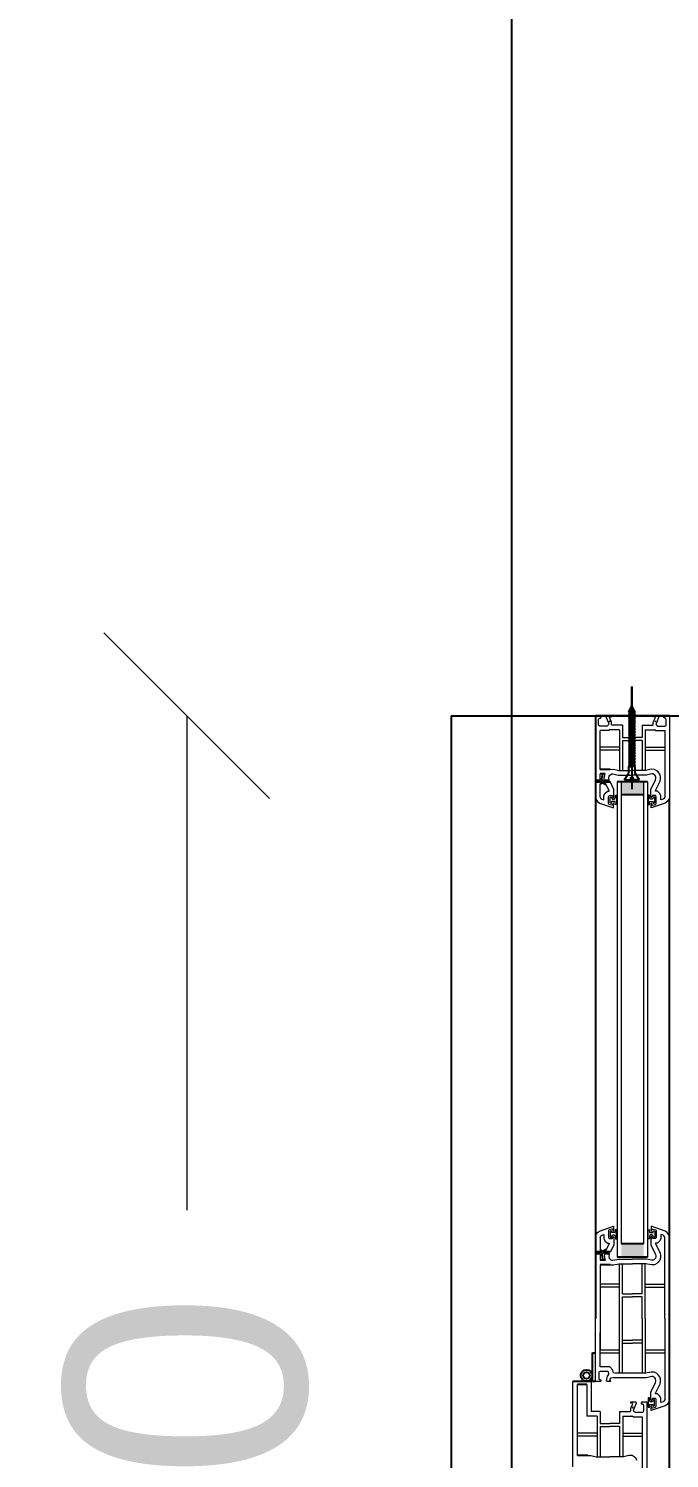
# Model space of a CAD drawing. Header units: metres. Extents: x -355 to 973, y -73 to 238.
# Drawn here: x 512.321 to 512.852, y 97.239 to 98.425 of the extents above; entities that cross this region are included whole.
import ezdxf

# ---------------------------------------------------------------- set-up
doc = ezdxf.new("R2010")
doc.units = ezdxf.units.M
doc.header["$LTSCALE"] = 3
doc.header["$MEASUREMENT"] = 0
doc.linetypes.add('DASHED2', pattern=[0.375, 0.25, -0.125])
doc.layers.add('01B', color=10, linetype='Continuous')
doc.layers.add('5', color=2, linetype='Continuous')
doc.layers.add('05', color=21, linetype='Continuous', lineweight=5)
doc.layers.add('15', color=63, linetype='DASHED2', lineweight=15)
doc.styles.get("Standard").update_dxf_attribs({"font": 'arial.ttf'})
doc.dimstyles.new('ahmad', dxfattribs={"dimtxt": 0.2, "dimasz": 0.1375, "dimexe": 0, "dimexo": 0.0625, "dimgap": 0.09, "dimtad": 0, "dimzin": 0, "dimdsep": 46, "dimtxsty": 'Standard', "dimblk": 'OBLIQUE', "dimcen": 0.09, "dimclrd": 245, "dimclrt": 61, "dimadec": 0, "dimazin": 0, "dimtfac": 1, "dimtofl": 0, "dimtmove": 0, "dimatfit": 3, "dimldrblk": 'OBLIQUE', "dimfxl": 0, "dimfxlon": 1, "dimtolj": 1, "dimtzin": 0, "dimlwd": 13, "dimarcsym": 0})

# ---------------------------------------------------------------- blocks, each defined once
blk = doc.blocks.new('DSSSS')
at = {"layer": '05'}
for p, q in [((152.76042, -221.38644), (152.76042, -221.38719)), ((152.76042, -221.38719), (152.76643, -221.38719)), ((152.76643, -221.38719), (152.76643, -221.38631))]:
    blk.add_line(p, q, dxfattribs=at)
blk.add_lwpolyline([(152.76643, -221.38631), (152.76455, -221.38631), (152.76455, -221.38402), (152.76573, -221.38402), (152.76544, -221.383), (152.76167, -221.383), (152.76167, -221.38381), (152.76226, -221.38407), (152.76299, -221.38465), (152.76299, -221.38592), (152.76191, -221.38644), (152.76042, -221.38644)], dxfattribs=at)
blk = doc.blocks.new('ddd')
at = {"layer": '01B'}
for points in [[(1655.8293, 1003.8705), (1655.8184, 1003.8705), (1655.8184, 1003.889), (1655.8293, 1003.889)], [(1656.2018, 1003.8705), (1656.2127, 1003.8705), (1656.2127, 1003.889), (1656.2018, 1003.889)]]:
    blk.add_hatch(color=143, dxfattribs=at).paths.add_polyline_path(points)
at = {"layer": '01B', "color": 32}
blk.add_line((1655.7637, 1003.7293), (1655.7637, 1004.0293), dxfattribs=at)
at = {"layer": '01B', "color": 143}
for p, q in [((1655.7637, 1003.9104), (1655.7637, 1003.8491)), ((1657.1951, 1003.9104), (1655.8322, 1003.9104)), ((1655.8184, 1003.8923), (1655.8184, 1003.8672)), ((1656.2127, 1003.8923), (1656.2127, 1003.8672)), ((1655.7802, 1003.8793), (1655.7393, 1003.8793)), ((1655.7393, 1003.8793), (1655.8247, 1003.8793)), ((1655.7608, 1003.8819), (1655.7555, 1003.8793)), ((1655.7608, 1003.8768), (1655.7555, 1003.8793)), ((1655.7608, 1003.8819), (1655.7587, 1003.8793)), ((1655.7608, 1003.8768), (1655.7587, 1003.8793)), ((1655.7621, 1003.8819), (1655.76, 1003.8793)), ((1655.7621, 1003.8768), (1655.76, 1003.8793)), ((1655.7608, 1003.8819), (1655.7616, 1003.8813)), ((1655.7633, 1003.8819), (1655.7612, 1003.8793)), ((1655.7633, 1003.8768), (1655.7612, 1003.8793)), ((1655.7621, 1003.8819), (1655.7628, 1003.8813)), ((1655.7646, 1003.8819), (1655.7624, 1003.8793)), ((1655.7646, 1003.8768), (1655.7624, 1003.8793)), ((1655.7633, 1003.8819), (1655.7641, 1003.8813)), ((1655.7658, 1003.8819), (1655.7637, 1003.8793)), ((1655.7658, 1003.8768), (1655.7637, 1003.8793)), ((1655.7646, 1003.8819), (1655.7653, 1003.8813)), ((1655.7671, 1003.8819), (1655.7649, 1003.8793)), ((1655.7671, 1003.8768), (1655.7649, 1003.8793)), ((1655.7658, 1003.8819), (1655.7666, 1003.8813)), ((1655.7683, 1003.8819), (1655.7662, 1003.8793)), ((1655.7683, 1003.8768), (1655.7662, 1003.8793)), ((1655.7671, 1003.8819), (1655.7678, 1003.8813)), ((1655.7696, 1003.8819), (1655.7674, 1003.8793)), ((1655.7696, 1003.8768), (1655.7674, 1003.8793)), ((1655.7683, 1003.8819), (1655.769, 1003.8813)), ((1655.7708, 1003.8819), (1655.7687, 1003.8793)), ((1655.7708, 1003.8768), (1655.7687, 1003.8793)), ((1655.7696, 1003.8819), (1655.7703, 1003.8813)), ((1655.7721, 1003.8819), (1655.7699, 1003.8793)), ((1655.7721, 1003.8768), (1655.7699, 1003.8793)), ((1655.7708, 1003.8819), (1655.7715, 1003.8813)), ((1655.7733, 1003.8819), (1655.7712, 1003.8793)), ((1655.7733, 1003.8768), (1655.7712, 1003.8793)), ((1655.7721, 1003.8819), (1655.7728, 1003.8813)), ((1655.7745, 1003.8819), (1655.7724, 1003.8793)), ((1655.7745, 1003.8768), (1655.7724, 1003.8793)), ((1655.7733, 1003.8819), (1655.774, 1003.8813)), ((1655.7758, 1003.8819), (1655.7737, 1003.8793)), ((1655.7758, 1003.8768), (1655.7737, 1003.8793)), ((1655.7745, 1003.8819), (1655.7753, 1003.8813)), ((1655.777, 1003.8819), (1655.7749, 1003.8793)), ((1655.777, 1003.8768), (1655.7749, 1003.8793)), ((1655.7758, 1003.8819), (1655.7765, 1003.8813)), ((1655.7783, 1003.8819), (1655.7762, 1003.8793)), ((1655.7783, 1003.8768), (1655.7762, 1003.8793)), ((1655.777, 1003.8819), (1655.7778, 1003.8813)), ((1655.7795, 1003.8819), (1655.7774, 1003.8793)), ((1655.7795, 1003.8768), (1655.7774, 1003.8793)), ((1655.7783, 1003.8819), (1655.779, 1003.8813)), ((1655.7808, 1003.8819), (1655.7786, 1003.8793)), ((1655.7808, 1003.8768), (1655.7786, 1003.8793)), ((1655.7795, 1003.8819), (1655.7803, 1003.8813)), ((1655.782, 1003.8819), (1655.7799, 1003.8793)), ((1655.782, 1003.8768), (1655.7799, 1003.8793)), ((1655.7808, 1003.8819), (1655.7815, 1003.8813)), ((1655.7833, 1003.8819), (1655.7811, 1003.8793)), ((1655.7833, 1003.8768), (1655.7811, 1003.8793)), ((1655.782, 1003.8819), (1655.7827, 1003.8813)), ((1655.7845, 1003.8819), (1655.7824, 1003.8793)), ((1655.7845, 1003.8768), (1655.7824, 1003.8793)), ((1655.7833, 1003.8819), (1655.784, 1003.8813)), ((1655.7858, 1003.8819), (1655.7836, 1003.8793)), ((1655.7858, 1003.8768), (1655.7836, 1003.8793)), ((1655.7845, 1003.8819), (1655.7852, 1003.8813)), ((1655.787, 1003.8819), (1655.7849, 1003.8793)), ((1655.787, 1003.8768), (1655.7849, 1003.8793)), ((1655.7858, 1003.8819), (1655.7865, 1003.8813)), ((1655.7882, 1003.8819), (1655.7861, 1003.8793)), ((1655.7882, 1003.8768), (1655.7861, 1003.8793)), ((1655.787, 1003.8819), (1655.7877, 1003.8813)), ((1655.7895, 1003.8819), (1655.7874, 1003.8793)), ((1655.7895, 1003.8768), (1655.7874, 1003.8793)), ((1655.7882, 1003.8819), (1655.789, 1003.8813)), ((1655.7907, 1003.8819), (1655.7886, 1003.8793)), ((1655.7907, 1003.8768), (1655.7886, 1003.8793)), ((1655.7895, 1003.8819), (1655.7902, 1003.8813)), ((1655.792, 1003.8819), (1655.7899, 1003.8793)), ((1655.792, 1003.8768), (1655.7899, 1003.8793)), ((1655.7907, 1003.8819), (1655.7915, 1003.8813)), ((1655.7932, 1003.8819), (1655.7911, 1003.8793)), ((1655.7932, 1003.8768), (1655.7911, 1003.8793)), ((1655.792, 1003.8819), (1655.7927, 1003.8813)), ((1655.7945, 1003.8819), (1655.7923, 1003.8793)), ((1655.7945, 1003.8768), (1655.7923, 1003.8793)), ((1655.7932, 1003.8819), (1655.794, 1003.8813)), ((1655.7957, 1003.8819), (1655.7936, 1003.8793)), ((1655.7957, 1003.8768), (1655.7936, 1003.8793)), ((1655.7945, 1003.8819), (1655.7952, 1003.8813)), ((1655.797, 1003.8819), (1655.7948, 1003.8793)), ((1655.797, 1003.8768), (1655.7948, 1003.8793)), ((1655.7957, 1003.8819), (1655.7965, 1003.8813)), ((1655.7982, 1003.8819), (1655.7961, 1003.8793)), ((1655.7982, 1003.8768), (1655.7961, 1003.8793)), ((1655.797, 1003.8819), (1655.7977, 1003.8813)), ((1655.7995, 1003.8819), (1655.7973, 1003.8793)), ((1655.7995, 1003.8768), (1655.7973, 1003.8793)), ((1655.7982, 1003.8819), (1655.7989, 1003.8813)), ((1655.8007, 1003.8819), (1655.7986, 1003.8793)), ((1655.8007, 1003.8768), (1655.7986, 1003.8793)), ((1655.7995, 1003.8819), (1655.8002, 1003.8813)), ((1655.8019, 1003.8819), (1655.7998, 1003.8793)), ((1655.8019, 1003.8768), (1655.7998, 1003.8793)), ((1655.8007, 1003.8819), (1655.8014, 1003.8813)), ((1655.8032, 1003.8819), (1655.8011, 1003.8793)), ((1655.8032, 1003.8768), (1655.8011, 1003.8793)), ((1655.8019, 1003.8819), (1655.8027, 1003.8813)), ((1655.8044, 1003.8819), (1655.8023, 1003.8793)), ((1655.8044, 1003.8768), (1655.8023, 1003.8793)), ((1655.8032, 1003.8819), (1655.8039, 1003.8813)), ((1655.8057, 1003.8819), (1655.8036, 1003.8793)), ((1655.8057, 1003.8768), (1655.8036, 1003.8793)), ((1655.8044, 1003.8819), (1655.8052, 1003.8813)), ((1655.8114, 1003.8819), (1655.8057, 1003.8819)), ((1655.8057, 1003.8819), (1655.8057, 1003.8793)), ((1655.8057, 1003.8768), (1655.8057, 1003.8793)), ((1655.8168, 1003.8855), (1655.8114, 1003.8819)), ((1655.8168, 1003.8803), (1655.8147, 1003.8803)), ((1655.8147, 1003.8803), (1655.8147, 1003.8793)), ((1655.8147, 1003.8784), (1655.8147, 1003.8793)), ((1655.8168, 1003.8855), (1655.8168, 1003.8803)), ((1655.8293, 1003.889), (1655.8293, 1003.8705)), ((1656.2018, 1003.889), (1656.2018, 1003.8705)), ((1655.7608, 1003.8768), (1655.7616, 1003.8774)), ((1655.7621, 1003.8768), (1655.7628, 1003.8774)), ((1655.7633, 1003.8768), (1655.7641, 1003.8774)), ((1655.7646, 1003.8768), (1655.7653, 1003.8774)), ((1655.7658, 1003.8768), (1655.7666, 1003.8774)), ((1655.7671, 1003.8768), (1655.7678, 1003.8774)), ((1655.7683, 1003.8768), (1655.769, 1003.8774)), ((1655.7696, 1003.8768), (1655.7703, 1003.8774)), ((1655.7708, 1003.8768), (1655.7715, 1003.8774)), ((1655.7721, 1003.8768), (1655.7728, 1003.8774)), ((1655.7733, 1003.8768), (1655.774, 1003.8774)), ((1655.7745, 1003.8768), (1655.7753, 1003.8774)), ((1655.7758, 1003.8768), (1655.7765, 1003.8774)), ((1655.777, 1003.8768), (1655.7778, 1003.8774)), ((1655.7783, 1003.8768), (1655.779, 1003.8774)), ((1655.7795, 1003.8768), (1655.7803, 1003.8774)), ((1655.7808, 1003.8768), (1655.7815, 1003.8774)), ((1655.782, 1003.8768), (1655.7827, 1003.8774)), ((1655.7833, 1003.8768), (1655.784, 1003.8774)), ((1655.7845, 1003.8768), (1655.7852, 1003.8774)), ((1655.7858, 1003.8768), (1655.7865, 1003.8774)), ((1655.787, 1003.8768), (1655.7877, 1003.8774)), ((1655.7882, 1003.8768), (1655.789, 1003.8774)), ((1655.7895, 1003.8768), (1655.7902, 1003.8774)), ((1655.7907, 1003.8768), (1655.7915, 1003.8774)), ((1655.792, 1003.8768), (1655.7927, 1003.8774)), ((1655.7932, 1003.8768), (1655.794, 1003.8774)), ((1655.7945, 1003.8768), (1655.7952, 1003.8774)), ((1655.7957, 1003.8768), (1655.7965, 1003.8774)), ((1655.797, 1003.8768), (1655.7977, 1003.8774)), ((1655.7982, 1003.8768), (1655.7989, 1003.8774)), ((1655.7995, 1003.8768), (1655.8002, 1003.8774)), ((1655.8007, 1003.8768), (1655.8014, 1003.8774)), ((1655.8019, 1003.8768), (1655.8027, 1003.8774)), ((1655.8032, 1003.8768), (1655.8039, 1003.8774)), ((1655.8044, 1003.8768), (1655.8052, 1003.8774)), ((1655.8114, 1003.8768), (1655.8057, 1003.8768)), ((1655.8168, 1003.8732), (1655.8114, 1003.8768)), ((1655.8168, 1003.8784), (1655.8147, 1003.8784)), ((1655.8168, 1003.8732), (1655.8168, 1003.8784)), ((1655.8082, 1003.8614), (1655.8082, 1003.8529)), ((1655.8119, 1003.8571), (1655.8119, 1003.8529)), ((1655.8123, 1003.8555), (1655.8122, 1003.8549)), ((1655.8174, 1003.8607), (1655.8174, 1003.8566)), ((1655.8189, 1003.8572), (1655.8178, 1003.8551)), ((1655.8189, 1003.8615), (1655.8189, 1003.8572)), ((1655.8209, 1003.8581), (1655.8193, 1003.8551)), ((1655.8193, 1003.8551), (1655.8204, 1003.8529)), ((1656.2065, 1003.8581), (1656.2081, 1003.8551)), ((1656.2081, 1003.8551), (1656.207, 1003.8529)), ((1656.2084, 1003.8615), (1656.2084, 1003.8572)), ((1656.2084, 1003.8572), (1656.2095, 1003.8551)), ((1656.2099, 1003.8607), (1656.2099, 1003.8566)), ((1656.215, 1003.8555), (1656.2152, 1003.8549)), ((1656.2154, 1003.8571), (1656.2154, 1003.8529)), ((1656.2192, 1003.8614), (1656.2192, 1003.8529)), ((1655.7637, 1003.8491), (1656.2637, 1003.8491)), ((1655.8174, 1003.8529), (1655.8174, 1003.8491)), ((1655.8181, 1003.8545), (1655.8189, 1003.8529)), ((1655.8189, 1003.8529), (1655.8189, 1003.8491)), ((1656.2092, 1003.8545), (1656.2084, 1003.8529)), ((1656.2084, 1003.8529), (1656.2084, 1003.8491)), ((1656.2099, 1003.8529), (1656.2099, 1003.8491)), ((1656.2921, 1003.8467), (1656.2921, 1003.8491)), ((1656.3159, 1003.8467), (1656.2921, 1003.8467)), ((1656.3159, 1003.8491), (1656.3159, 1003.8467)), ((1656.3159, 1003.8456), (1656.3159, 1003.8304)), ((1656.3185, 1003.8418), (1656.3185, 1003.8342)), ((1656.3774, 1003.8427), (1656.3774, 1003.8342))]:
    blk.add_line(p, q, dxfattribs=at)
for radius in [0.00477, 0.00274]:
    blk.add_circle((1656.3109, 1003.8416), radius, dxfattribs=at)
at = {"layer": '05', "color": 143}
for p, q in [((1655.7637, 1003.9064), (1655.7637, 1003.9104)), ((1655.7651, 1003.9057), (1655.7637, 1003.9064)), ((1655.7656, 1003.9063), (1655.7651, 1003.9057)), ((1655.7667, 1003.9078), (1655.7656, 1003.9073)), ((1655.7656, 1003.9073), (1655.7656, 1003.9063)), ((1655.771, 1003.9078), (1655.7667, 1003.9078)), ((1655.7716, 1003.9077), (1655.771, 1003.9078)), ((1655.7722, 1003.9067), (1655.7716, 1003.9077)), ((1655.7722, 1003.9006), (1655.7722, 1003.9067)), ((1655.776, 1003.8993), (1655.776, 1003.9066)), ((1655.776, 1003.9066), (1655.8311, 1003.9066)), ((1655.7896, 1003.8904), (1655.7896, 1003.9066)), ((1655.7921, 1003.8904), (1655.7921, 1003.9066)), ((1655.8122, 1003.9024), (1655.8103, 1003.9011)), ((1655.814, 1003.903), (1655.8122, 1003.9024)), ((1655.816, 1003.9031), (1655.814, 1003.903)), ((1655.818, 1003.9027), (1655.816, 1003.9031)), ((1655.8257, 1003.899), (1655.818, 1003.9027)), ((1655.8282, 1003.9026), (1655.8261, 1003.9005)), ((1655.8301, 1003.9033), (1655.8282, 1003.9026)), ((1655.8334, 1003.9033), (1655.8301, 1003.9033)), ((1655.8311, 1003.9066), (1655.8323, 1003.9058)), ((1655.8323, 1003.9058), (1655.8328, 1003.9052)), ((1655.8328, 1003.9052), (1655.8334, 1003.9033)), ((1656.1945, 1003.9052), (1656.1939, 1003.9033)), ((1656.1939, 1003.9033), (1656.1973, 1003.9033)), ((1656.195, 1003.9058), (1656.1945, 1003.9052)), ((1656.1962, 1003.9066), (1656.195, 1003.9058)), ((1656.2637, 1003.9066), (1656.1962, 1003.9066)), ((1656.1973, 1003.9033), (1656.1992, 1003.9026)), ((1656.1992, 1003.9026), (1656.2012, 1003.9005)), ((1656.2017, 1003.899), (1656.2093, 1003.9027)), ((1656.2093, 1003.9027), (1656.2113, 1003.9031)), ((1656.2113, 1003.9031), (1656.2133, 1003.903)), ((1656.2133, 1003.903), (1656.2152, 1003.9024)), ((1656.2152, 1003.9024), (1656.217, 1003.9011)), ((1656.2352, 1003.8904), (1656.2352, 1003.9066)), ((1656.2377, 1003.8904), (1656.2377, 1003.9066)), ((1656.2637, 1003.9104), (1656.3322, 1003.9104)), ((1656.2637, 1003.9066), (1656.3311, 1003.9066)), ((1656.2896, 1003.8904), (1656.2896, 1003.9066)), ((1656.2921, 1003.8904), (1656.2921, 1003.9066)), ((1656.3122, 1003.9024), (1656.3103, 1003.9011)), ((1656.314, 1003.903), (1656.3122, 1003.9024)), ((1656.316, 1003.9031), (1656.314, 1003.903)), ((1656.318, 1003.9027), (1656.316, 1003.9031)), ((1656.3257, 1003.899), (1656.318, 1003.9027)), ((1656.3282, 1003.9026), (1656.3261, 1003.9005)), ((1656.3301, 1003.9033), (1656.3282, 1003.9026)), ((1656.3334, 1003.9033), (1656.3301, 1003.9033)), ((1656.3311, 1003.9066), (1656.3323, 1003.9058)), ((1656.3322, 1003.9104), (1656.3349, 1003.9087)), ((1656.3323, 1003.9058), (1656.3328, 1003.9052)), ((1656.3328, 1003.9052), (1656.3334, 1003.9033)), ((1656.3349, 1003.9087), (1656.3362, 1003.907)), ((1656.3362, 1003.907), (1656.3401, 1003.8953)), ((1655.7637, 1003.9013), (1655.7651, 1003.9014)), ((1655.7637, 1003.8972), (1655.7637, 1003.9013)), ((1655.764, 1003.897), (1655.7637, 1003.8972)), ((1655.7646, 1003.8971), (1655.764, 1003.897)), ((1655.7647, 1003.8984), (1655.7646, 1003.8971)), ((1655.7652, 1003.8989), (1655.7647, 1003.8984)), ((1655.7651, 1003.9014), (1655.7689, 1003.8999)), ((1655.7689, 1003.8971), (1655.7652, 1003.8989)), ((1655.7687, 1003.8985), (1655.7678, 1003.899)), ((1655.7678, 1003.899), (1655.7683, 1003.8988)), ((1655.7683, 1003.8988), (1655.7687, 1003.8985)), ((1655.7689, 1003.8999), (1655.7702, 1003.8991)), ((1655.7701, 1003.8971), (1655.7689, 1003.8971)), ((1655.7712, 1003.8971), (1655.7701, 1003.8971)), ((1655.7702, 1003.8991), (1655.7715, 1003.8997)), ((1655.7715, 1003.8967), (1655.7712, 1003.8971)), ((1655.7715, 1003.8997), (1655.7722, 1003.9006)), ((1655.7715, 1003.8878), (1655.7715, 1003.8967)), ((1655.7752, 1003.8982), (1655.776, 1003.8993)), ((1655.7754, 1003.8979), (1655.7752, 1003.8982)), ((1655.7754, 1003.8904), (1655.7754, 1003.8979)), ((1655.7754, 1003.8904), (1655.8091, 1003.8904)), ((1655.8082, 1003.898), (1655.8081, 1003.8954)), ((1655.8081, 1003.8954), (1655.8091, 1003.891)), ((1655.8093, 1003.8999), (1655.8082, 1003.898)), ((1655.8091, 1003.891), (1655.8091, 1003.8841)), ((1655.8103, 1003.9011), (1655.8093, 1003.8999)), ((1655.8261, 1003.899), (1655.8257, 1003.899)), ((1655.8261, 1003.9005), (1655.8261, 1003.899)), ((1656.2012, 1003.9005), (1656.2012, 1003.899)), ((1656.2012, 1003.899), (1656.2017, 1003.899)), ((1656.217, 1003.9011), (1656.218, 1003.8999)), ((1656.218, 1003.8999), (1656.2192, 1003.898)), ((1656.2192, 1003.8954), (1656.2182, 1003.891)), ((1656.2182, 1003.891), (1656.2182, 1003.8841)), ((1656.2637, 1003.8904), (1656.2182, 1003.8904)), ((1656.2192, 1003.898), (1656.2192, 1003.8954)), ((1656.2637, 1003.8904), (1656.3091, 1003.8904)), ((1656.3082, 1003.898), (1656.3081, 1003.8954)), ((1656.3081, 1003.8954), (1656.3091, 1003.891)), ((1656.3093, 1003.8999), (1656.3082, 1003.898)), ((1656.3091, 1003.891), (1656.3091, 1003.8833)), ((1656.3103, 1003.9011), (1656.3093, 1003.8999)), ((1656.3124, 1003.8976), (1656.3119, 1003.8969)), ((1656.3119, 1003.8969), (1656.3119, 1003.8958)), ((1656.3119, 1003.8958), (1656.3129, 1003.8914)), ((1656.313, 1003.8983), (1656.3124, 1003.8976)), ((1656.3129, 1003.8914), (1656.3129, 1003.8833)), ((1656.3138, 1003.8989), (1656.313, 1003.8983)), ((1656.3147, 1003.8992), (1656.3138, 1003.8989)), ((1656.3157, 1003.8993), (1656.3147, 1003.8992)), ((1656.3168, 1003.899), (1656.3157, 1003.8993)), ((1656.3248, 1003.8951), (1656.3168, 1003.899)), ((1656.3312, 1003.8951), (1656.3248, 1003.8951)), ((1656.3261, 1003.899), (1656.3257, 1003.899)), ((1656.3261, 1003.9005), (1656.3261, 1003.899)), ((1656.3296, 1003.8939), (1656.3296, 1003.8929)), ((1656.3296, 1003.8929), (1656.3373, 1003.8929)), ((1656.3303, 1003.8993), (1656.3299, 1003.8989)), ((1656.3299, 1003.8989), (1656.3299, 1003.8964)), ((1656.3299, 1003.8964), (1656.3313, 1003.8958)), ((1656.3308, 1003.8995), (1656.3303, 1003.8993)), ((1656.3365, 1003.8995), (1656.3308, 1003.8995)), ((1656.3316, 1003.8953), (1656.3312, 1003.8951)), ((1656.3313, 1003.8958), (1656.3316, 1003.8955)), ((1656.3316, 1003.8955), (1656.3316, 1003.8953)), ((1656.3362, 1003.8953), (1656.3362, 1003.8957)), ((1656.3362, 1003.8957), (1656.3369, 1003.8957)), ((1656.3401, 1003.8953), (1656.3362, 1003.8953)), ((1656.3369, 1003.8993), (1656.3365, 1003.8995)), ((1656.3372, 1003.8989), (1656.3369, 1003.8993)), ((1656.3369, 1003.8957), (1656.3375, 1003.8958)), ((1656.3378, 1003.8966), (1656.3372, 1003.8989)), ((1656.3373, 1003.8929), (1656.3373, 1003.894)), ((1656.3375, 1003.8958), (1656.3377, 1003.8962)), ((1656.3377, 1003.8962), (1656.3378, 1003.8966)), ((1655.7715, 1003.8878), (1655.7817, 1003.8878)), ((1655.7817, 1003.8878), (1655.7817, 1003.8797)), ((1655.7817, 1003.8716), (1655.7817, 1003.8797)), ((1655.7842, 1003.8878), (1655.8091, 1003.8878)), ((1655.7842, 1003.8878), (1655.7842, 1003.8797)), ((1655.7842, 1003.8716), (1655.7842, 1003.8797)), ((1655.8091, 1003.8841), (1655.8091, 1003.8797)), ((1655.8091, 1003.8754), (1655.8091, 1003.8797)), ((1655.8129, 1003.8754), (1655.8129, 1003.8797)), ((1656.2144, 1003.8754), (1656.2144, 1003.8797)), ((1656.2431, 1003.8878), (1656.2182, 1003.8878)), ((1656.2182, 1003.8841), (1656.2182, 1003.8797)), ((1656.2182, 1003.8754), (1656.2182, 1003.8797)), ((1656.2431, 1003.8878), (1656.2431, 1003.8797)), ((1656.2431, 1003.8716), (1656.2431, 1003.8797)), ((1656.2637, 1003.8878), (1656.2457, 1003.8878)), ((1656.2457, 1003.8878), (1656.2457, 1003.8797)), ((1656.2457, 1003.8716), (1656.2457, 1003.8797)), ((1656.2637, 1003.8878), (1656.3091, 1003.8878)), ((1656.2817, 1003.8878), (1656.2817, 1003.8797)), ((1656.2817, 1003.8716), (1656.2817, 1003.8797)), ((1656.2842, 1003.8878), (1656.2842, 1003.8797)), ((1656.2842, 1003.8716), (1656.2842, 1003.8797)), ((1656.3091, 1003.8833), (1656.3091, 1003.865)), ((1656.3129, 1003.8833), (1656.3129, 1003.8632)), ((1656.3588, 1003.8717), (1656.3588, 1003.8879)), ((1656.3614, 1003.8717), (1656.3614, 1003.8879)), ((1655.7715, 1003.8716), (1655.7817, 1003.8716)), ((1655.7715, 1003.8716), (1655.7715, 1003.8628)), ((1655.7754, 1003.8691), (1655.8091, 1003.8691)), ((1655.7754, 1003.8691), (1655.7754, 1003.8615)), ((1655.7842, 1003.8716), (1655.8091, 1003.8716)), ((1655.7896, 1003.8691), (1655.7896, 1003.8529)), ((1655.7921, 1003.8691), (1655.7921, 1003.8529)), ((1655.8081, 1003.864), (1655.8091, 1003.8685)), ((1655.8091, 1003.8685), (1655.8091, 1003.8754)), ((1655.8119, 1003.8636), (1655.8129, 1003.868)), ((1655.8129, 1003.868), (1655.8129, 1003.8754)), ((1656.2144, 1003.868), (1656.2144, 1003.8754)), ((1656.2154, 1003.8636), (1656.2144, 1003.868)), ((1656.2182, 1003.8685), (1656.2182, 1003.8754)), ((1656.2431, 1003.8716), (1656.2182, 1003.8716)), ((1656.3091, 1003.8691), (1656.2182, 1003.8691)), ((1656.2192, 1003.864), (1656.2182, 1003.8685)), ((1656.2352, 1003.8691), (1656.2352, 1003.8529)), ((1656.2377, 1003.8691), (1656.2377, 1003.8529)), ((1656.3091, 1003.8716), (1656.2457, 1003.8716)), ((1656.2896, 1003.8529), (1656.2896, 1003.8691)), ((1656.2921, 1003.8529), (1656.2921, 1003.8691)), ((1656.3408, 1003.8691), (1656.3509, 1003.8691)), ((1656.3446, 1003.8717), (1656.3783, 1003.8717)), ((1656.3509, 1003.8691), (1656.3509, 1003.861)), ((1656.3534, 1003.8691), (1656.3783, 1003.8691)), ((1656.3534, 1003.8691), (1656.3534, 1003.861)), ((1655.764, 1003.8625), (1655.7637, 1003.8623)), ((1655.7637, 1003.8623), (1655.7637, 1003.8581)), ((1655.7637, 1003.8581), (1655.7651, 1003.858)), ((1655.7646, 1003.8623), (1655.764, 1003.8625)), ((1655.7647, 1003.8611), (1655.7646, 1003.8623)), ((1655.7652, 1003.8606), (1655.7647, 1003.8611)), ((1655.7651, 1003.858), (1655.7689, 1003.8595)), ((1655.7689, 1003.8624), (1655.7652, 1003.8606)), ((1655.7687, 1003.8609), (1655.7678, 1003.8604)), ((1655.7678, 1003.8604), (1655.7683, 1003.8606)), ((1655.7683, 1003.8606), (1655.7687, 1003.8609)), ((1655.7701, 1003.8623), (1655.7689, 1003.8624)), ((1655.7689, 1003.8595), (1655.7702, 1003.8603)), ((1655.7712, 1003.8623), (1655.7701, 1003.8623)), ((1655.7702, 1003.8603), (1655.7715, 1003.8597)), ((1655.7715, 1003.8628), (1655.7712, 1003.8623)), ((1655.7715, 1003.8597), (1655.7722, 1003.8589)), ((1655.7722, 1003.8589), (1655.7722, 1003.8528)), ((1655.7754, 1003.8615), (1655.7752, 1003.8613)), ((1655.7752, 1003.8613), (1655.776, 1003.8601)), ((1655.776, 1003.8601), (1655.776, 1003.8529)), ((1655.8082, 1003.8614), (1655.8081, 1003.864)), ((1655.8119, 1003.8626), (1655.8119, 1003.8636)), ((1655.8124, 1003.8618), (1655.8119, 1003.8626)), ((1655.814, 1003.8565), (1655.8119, 1003.8571)), ((1655.8143, 1003.8543), (1655.8122, 1003.8549)), ((1655.8144, 1003.8549), (1655.8123, 1003.8555)), ((1655.813, 1003.8611), (1655.8124, 1003.8618)), ((1655.8138, 1003.8605), (1655.813, 1003.8611)), ((1655.8147, 1003.8603), (1655.8138, 1003.8605)), ((1655.816, 1003.8563), (1655.814, 1003.8565)), ((1655.8164, 1003.8547), (1655.8144, 1003.8549)), ((1655.8157, 1003.8602), (1655.8147, 1003.8603)), ((1655.8168, 1003.8604), (1655.8157, 1003.8602)), ((1655.8174, 1003.8566), (1655.816, 1003.8563)), ((1655.8178, 1003.8551), (1655.8164, 1003.8547)), ((1655.8174, 1003.8607), (1655.8168, 1003.8604)), ((1655.8248, 1003.8643), (1655.8189, 1003.8615)), ((1655.8257, 1003.8605), (1655.8209, 1003.8581)), ((1655.8312, 1003.8643), (1655.8248, 1003.8643)), ((1655.8261, 1003.8605), (1655.8257, 1003.8605)), ((1655.8261, 1003.859), (1655.8261, 1003.8605)), ((1655.8282, 1003.8568), (1655.8261, 1003.859)), ((1655.8301, 1003.8561), (1655.8282, 1003.8568)), ((1655.8296, 1003.8656), (1655.8296, 1003.8665)), ((1655.8296, 1003.8665), (1655.8373, 1003.8665)), ((1655.8299, 1003.863), (1655.8313, 1003.8637)), ((1655.8299, 1003.8605), (1655.8299, 1003.863)), ((1655.8303, 1003.8601), (1655.8299, 1003.8605)), ((1655.8334, 1003.8561), (1655.8301, 1003.8561)), ((1655.8308, 1003.8599), (1655.8303, 1003.8601)), ((1655.8365, 1003.8599), (1655.8308, 1003.8599)), ((1655.8316, 1003.8641), (1655.8312, 1003.8643)), ((1655.8313, 1003.8637), (1655.8316, 1003.8639)), ((1655.8316, 1003.8639), (1655.8316, 1003.8641)), ((1655.8328, 1003.8543), (1655.8334, 1003.8561)), ((1655.8362, 1003.8524), (1655.8401, 1003.8641)), ((1655.8401, 1003.8641), (1655.8362, 1003.8641)), ((1655.8362, 1003.8641), (1655.8362, 1003.8638)), ((1655.8362, 1003.8638), (1655.8369, 1003.8638)), ((1655.8369, 1003.8602), (1655.8365, 1003.8599)), ((1655.8369, 1003.8638), (1655.8375, 1003.8637)), ((1655.8372, 1003.8605), (1655.8369, 1003.8602)), ((1655.8378, 1003.8628), (1655.8372, 1003.8605)), ((1655.8373, 1003.8665), (1655.8373, 1003.8654)), ((1655.8375, 1003.8637), (1655.8377, 1003.8632)), ((1655.8377, 1003.8632), (1655.8378, 1003.8628)), ((1656.1911, 1003.8524), (1656.1872, 1003.8641)), ((1656.1872, 1003.8641), (1656.1911, 1003.8641)), ((1656.1896, 1003.8632), (1656.1895, 1003.8628)), ((1656.1895, 1003.8628), (1656.1902, 1003.8605)), ((1656.1899, 1003.8637), (1656.1896, 1003.8632)), ((1656.1904, 1003.8638), (1656.1899, 1003.8637)), ((1656.1977, 1003.8665), (1656.19, 1003.8665)), ((1656.19, 1003.8665), (1656.19, 1003.8654)), ((1656.1902, 1003.8605), (1656.1905, 1003.8602)), ((1656.1911, 1003.8638), (1656.1904, 1003.8638)), ((1656.1905, 1003.8602), (1656.1908, 1003.8599)), ((1656.1908, 1003.8599), (1656.1965, 1003.8599)), ((1656.1911, 1003.8641), (1656.1911, 1003.8638)), ((1656.1945, 1003.8543), (1656.1939, 1003.8561)), ((1656.1939, 1003.8561), (1656.1973, 1003.8561)), ((1656.1957, 1003.8641), (1656.1961, 1003.8643)), ((1656.1957, 1003.8639), (1656.1957, 1003.8641)), ((1656.196, 1003.8637), (1656.1957, 1003.8639)), ((1656.1974, 1003.863), (1656.196, 1003.8637)), ((1656.1961, 1003.8643), (1656.2025, 1003.8643)), ((1656.1965, 1003.8599), (1656.197, 1003.8601)), ((1656.197, 1003.8601), (1656.1974, 1003.8605)), ((1656.1973, 1003.8561), (1656.1992, 1003.8568)), ((1656.1974, 1003.8605), (1656.1974, 1003.863)), ((1656.1977, 1003.8656), (1656.1977, 1003.8665)), ((1656.1992, 1003.8568), (1656.2012, 1003.859)), ((1656.2012, 1003.859), (1656.2012, 1003.8605)), ((1656.2012, 1003.8605), (1656.2017, 1003.8605)), ((1656.2017, 1003.8605), (1656.2065, 1003.8581)), ((1656.2025, 1003.8643), (1656.2084, 1003.8615)), ((1656.2095, 1003.8551), (1656.2109, 1003.8547)), ((1656.2099, 1003.8607), (1656.2106, 1003.8604)), ((1656.2099, 1003.8566), (1656.2113, 1003.8563)), ((1656.2106, 1003.8604), (1656.2116, 1003.8602)), ((1656.2109, 1003.8547), (1656.2129, 1003.8549)), ((1656.2113, 1003.8563), (1656.2133, 1003.8565)), ((1656.2116, 1003.8602), (1656.2126, 1003.8603)), ((1656.2126, 1003.8603), (1656.2135, 1003.8605)), ((1656.2129, 1003.8549), (1656.215, 1003.8555)), ((1656.213, 1003.8543), (1656.2152, 1003.8549)), ((1656.2133, 1003.8565), (1656.2154, 1003.8571)), ((1656.2135, 1003.8605), (1656.2143, 1003.8611)), ((1656.2143, 1003.8611), (1656.2149, 1003.8618)), ((1656.2149, 1003.8618), (1656.2154, 1003.8626)), ((1656.2154, 1003.8626), (1656.2154, 1003.8636)), ((1656.2192, 1003.8614), (1656.2192, 1003.864)), ((1656.3064, 1003.8635), (1656.3038, 1003.8611)), ((1656.3038, 1003.8611), (1656.3038, 1003.8529)), ((1656.3087, 1003.8641), (1656.3064, 1003.8635)), ((1656.3083, 1003.86), (1656.3076, 1003.8594)), ((1656.3076, 1003.8594), (1656.3076, 1003.8528)), ((1656.3092, 1003.8603), (1656.3083, 1003.86)), ((1656.3091, 1003.8641), (1656.3087, 1003.8641)), ((1656.3102, 1003.8603), (1656.3092, 1003.8603)), ((1656.3114, 1003.859), (1656.3102, 1003.8603)), ((1656.3154, 1003.8583), (1656.3114, 1003.859)), ((1656.3129, 1003.8623), (1656.3132, 1003.8616)), ((1656.3132, 1003.8616), (1656.3139, 1003.8611)), ((1656.3139, 1003.8611), (1656.3146, 1003.8606)), ((1656.3146, 1003.8606), (1656.3154, 1003.8612)), ((1656.3154, 1003.8612), (1656.316, 1003.8616)), ((1656.316, 1003.8587), (1656.3154, 1003.8583)), ((1656.316, 1003.8616), (1656.316, 1003.8587)), ((1656.3509, 1003.8529), (1656.3509, 1003.861)), ((1656.3534, 1003.8529), (1656.3534, 1003.861)), ((1656.3783, 1003.8567), (1656.3783, 1003.861)), ((1656.3783, 1003.8498), (1656.3783, 1003.8567)), ((1655.7651, 1003.8537), (1655.7637, 1003.8531)), ((1655.7637, 1003.8531), (1655.7637, 1003.8491)), ((1655.8174, 1003.8491), (1655.7637, 1003.8491)), ((1655.7656, 1003.8532), (1655.7651, 1003.8537)), ((1655.7656, 1003.8521), (1655.7656, 1003.8532)), ((1655.7667, 1003.8516), (1655.7656, 1003.8521)), ((1655.771, 1003.8516), (1655.7667, 1003.8516)), ((1655.7716, 1003.8517), (1655.771, 1003.8516)), ((1655.7722, 1003.8528), (1655.7716, 1003.8517)), ((1655.8082, 1003.8529), (1655.776, 1003.8529)), ((1655.8174, 1003.8529), (1655.8119, 1003.8529)), ((1655.8165, 1003.8541), (1655.8143, 1003.8543)), ((1655.8181, 1003.8545), (1655.8165, 1003.8541)), ((1655.8322, 1003.8491), (1655.8189, 1003.8491)), ((1655.8311, 1003.8529), (1655.8204, 1003.8529)), ((1655.8311, 1003.8529), (1655.8323, 1003.8536)), ((1655.8322, 1003.8491), (1655.8349, 1003.8507)), ((1655.8323, 1003.8536), (1655.8328, 1003.8543)), ((1655.8349, 1003.8507), (1655.8362, 1003.8524)), ((1656.1924, 1003.8507), (1656.1911, 1003.8524)), ((1656.1951, 1003.8491), (1656.1924, 1003.8507)), ((1656.195, 1003.8536), (1656.1945, 1003.8543)), ((1656.1962, 1003.8529), (1656.195, 1003.8536)), ((1656.1951, 1003.8491), (1656.2084, 1003.8491)), ((1656.1962, 1003.8529), (1656.207, 1003.8529)), ((1656.2092, 1003.8545), (1656.2109, 1003.8541)), ((1656.2099, 1003.8529), (1656.2154, 1003.8529)), ((1656.2099, 1003.8491), (1656.2637, 1003.8491)), ((1656.2109, 1003.8541), (1656.213, 1003.8543)), ((1656.2192, 1003.8529), (1656.2896, 1003.8529)), ((1656.3159, 1003.8491), (1656.2637, 1003.8491)), ((1656.3038, 1003.8529), (1656.2754, 1003.8529)), ((1656.3076, 1003.8528), (1656.3079, 1003.8522)), ((1656.3079, 1003.8522), (1656.3083, 1003.8519)), ((1656.3083, 1003.8519), (1656.3138, 1003.8519)), ((1656.3138, 1003.8519), (1656.3142, 1003.8521)), ((1656.3142, 1003.8521), (1656.3144, 1003.8526)), ((1656.3144, 1003.8533), (1656.3147, 1003.8536)), ((1656.3144, 1003.8526), (1656.3144, 1003.8533)), ((1656.3147, 1003.8536), (1656.3157, 1003.8536)), ((1656.3157, 1003.8536), (1656.3159, 1003.8532)), ((1656.3159, 1003.8532), (1656.3159, 1003.8491)), ((1656.3159, 1003.8456), (1656.3408, 1003.8456)), ((1656.3408, 1003.8529), (1656.3408, 1003.8456)), ((1656.3408, 1003.8529), (1656.3509, 1003.8529)), ((1656.3446, 1003.8504), (1656.3446, 1003.8418)), ((1656.3446, 1003.8504), (1656.3783, 1003.8504)), ((1656.3534, 1003.8529), (1656.3783, 1003.8529)), ((1656.3588, 1003.8504), (1656.3588, 1003.8342)), ((1656.3614, 1003.8504), (1656.3614, 1003.8342)), ((1656.3773, 1003.8453), (1656.3783, 1003.8498)), ((1656.3774, 1003.8427), (1656.3773, 1003.8453)), ((1656.3185, 1003.8418), (1656.3446, 1003.8418)), ((1656.3774, 1003.8342), (1656.3185, 1003.8342)), ((1656.3866, 1003.8304), (1656.3159, 1003.8304))]:
    blk.add_line(p, q, dxfattribs=at)
at = {"layer": '05', "color": 107}
for p, q in [((1655.8184, 1003.8923), (1656.2127, 1003.8923)), ((1655.8184, 1003.889), (1656.2018, 1003.889)), ((1655.8184, 1003.8705), (1656.2018, 1003.8705)), ((1655.8184, 1003.8672), (1656.2127, 1003.8672))]:
    blk.add_line(p, q, dxfattribs=at)
at = {"layer": '05', "color": 143}
for points in [[(1655.7637, 1003.9104), (1655.8322, 1003.9104), (1655.8349, 1003.9087), (1655.8362, 1003.907), (1655.8401, 1003.8953), (1655.8362, 1003.8953), (1655.8362, 1003.8957), (1655.8369, 1003.8957), (1655.8375, 1003.8958), (1655.8377, 1003.8962), (1655.8378, 1003.8966), (1655.8372, 1003.8989), (1655.8369, 1003.8993), (1655.8365, 1003.8995), (1655.8308, 1003.8995), (1655.8303, 1003.8993), (1655.8299, 1003.8989), (1655.8299, 1003.8964), (1655.8313, 1003.8958), (1655.8316, 1003.8955), (1655.8316, 1003.8953), (1655.8312, 1003.8951), (1655.8248, 1003.8951), (1655.8168, 1003.899), (1655.8157, 1003.8993), (1655.8147, 1003.8992), (1655.8138, 1003.8989), (1655.813, 1003.8983), (1655.8124, 1003.8976), (1655.8119, 1003.8969), (1655.8119, 1003.8958), (1655.8129, 1003.8914), (1655.8129, 1003.8841), (1655.8129, 1003.8797)], [(1656.2637, 1003.9104), (1656.1951, 1003.9104), (1656.1924, 1003.9087), (1656.1911, 1003.907), (1656.1872, 1003.8953), (1656.1911, 1003.8953), (1656.1911, 1003.8957), (1656.1904, 1003.8957), (1656.1899, 1003.8958), (1656.1896, 1003.8962), (1656.1895, 1003.8966), (1656.1902, 1003.8989), (1656.1905, 1003.8993), (1656.1908, 1003.8995), (1656.1965, 1003.8995), (1656.197, 1003.8993), (1656.1974, 1003.8989), (1656.1974, 1003.8964), (1656.196, 1003.8958), (1656.1957, 1003.8955), (1656.1957, 1003.8953), (1656.1961, 1003.8951), (1656.2025, 1003.8951), (1656.2106, 1003.899), (1656.2116, 1003.8993), (1656.2126, 1003.8992), (1656.2135, 1003.8989), (1656.2143, 1003.8983), (1656.2149, 1003.8976), (1656.2154, 1003.8969), (1656.2154, 1003.8958), (1656.2144, 1003.8914), (1656.2144, 1003.8841), (1656.2144, 1003.8797)], [(1656.3373, 1003.894), (1656.3349, 1003.894), (1656.3349, 1003.8969), (1656.3364, 1003.8969), (1656.336, 1003.8982), (1656.3312, 1003.8982), (1656.3312, 1003.8972), (1656.332, 1003.8969), (1656.3329, 1003.8961), (1656.3329, 1003.8945), (1656.3315, 1003.8939), (1656.3296, 1003.8939)], [(1656.3329, 1003.8917), (1656.4015, 1003.8917)], [(1656.3408, 1003.8691), (1656.3408, 1003.878), (1656.3404, 1003.8784), (1656.3393, 1003.8784), (1656.3381, 1003.8784), (1656.3344, 1003.8802), (1656.3339, 1003.8797), (1656.3338, 1003.8785), (1656.3333, 1003.8783), (1656.3329, 1003.8785), (1656.3329, 1003.8826), (1656.3343, 1003.8828), (1656.3381, 1003.8813), (1656.3394, 1003.8805), (1656.3408, 1003.881), (1656.3414, 1003.8819), (1656.3414, 1003.888), (1656.3409, 1003.889), (1656.3403, 1003.8891), (1656.336, 1003.8891), (1656.3348, 1003.8887), (1656.3348, 1003.8876), (1656.3343, 1003.8871), (1656.3329, 1003.8877), (1656.3329, 1003.8917)], [(1656.3446, 1003.8717), (1656.3446, 1003.8792), (1656.3444, 1003.8795), (1656.3452, 1003.8806), (1656.3452, 1003.8879), (1656.4004, 1003.8879)], [(1656.3814, 1003.8837), (1656.3795, 1003.8825), (1656.3785, 1003.8812), (1656.3774, 1003.8794), (1656.3773, 1003.8768), (1656.3783, 1003.8723), (1656.3783, 1003.8654), (1656.3783, 1003.861)], [(1655.8373, 1003.8654), (1655.8349, 1003.8654), (1655.8349, 1003.8625), (1655.8364, 1003.8625), (1655.836, 1003.8612), (1655.8312, 1003.8612), (1655.8312, 1003.8622), (1655.832, 1003.8626), (1655.8329, 1003.8633), (1655.8329, 1003.8649), (1655.8315, 1003.8656), (1655.8296, 1003.8656)], [(1656.19, 1003.8654), (1656.1924, 1003.8654), (1656.1924, 1003.8625), (1656.1909, 1003.8625), (1656.1913, 1003.8612), (1656.1961, 1003.8612), (1656.1961, 1003.8622), (1656.1953, 1003.8626), (1656.1944, 1003.8633), (1656.1944, 1003.8649), (1656.1958, 1003.8656), (1656.1977, 1003.8656)]]:
    blk.add_lwpolyline(points, dxfattribs=at)
blk.add_lwpolyline([(1656.3376, 1003.8801), (1656.338, 1003.8799), (1656.337, 1003.8803)], close=True, dxfattribs=at)
at = {"layer": '15'}
blk.add_line((1655.7637, 1003.7793), (1657.2637, 1003.7793), dxfattribs=at)
at = {"layer": '5', "color": 32}
blk.add_line((1655.7637, 1003.7293), (1657.2637, 1003.7293), dxfattribs=at)
at = {"layer": '01B', "color": 143, "yscale": 1.275494208194687, "zscale": 1.275494208194687}
for p, xscale in [((1460.9846, 1286.271), 1.275494208194687), ((1851.0427, 1286.271), -1.275494208194687)]:
    blk.add_blockref('DSSSS', p, dxfattribs=dict(at, xscale=xscale))
blk = doc.blocks.new('_Oblique')
at = {"color": 0, "linetype": 'ByBlock', "lineweight": -2}
blk.add_line((-0.5, -0.5), (0.5, 0.5), dxfattribs=at)
blk = doc.blocks.new('*D873')
at = {"color": 245, "lineweight": 13, "transparency": 16777216}
for p, q in [((512.452, 97.855), (512.452, 97.445)), ((512.452, 96.355), (512.452, 96.765))]:
    blk.add_line(p, q, dxfattribs=at)
at = {"layer": 'Defpoints', "color": 0, "transparency": 16777216}
for p in [(512.6713, 97.855), (512.452, 96.355), (512.6713, 96.355)]:
    blk.add_point(p, dxfattribs=at)
at = {"color": 245, "lineweight": 13, "transparency": 16777216, "xscale": 0.1375, "yscale": 0.1375, "zscale": 0.1375}
for p, rotation in [((512.452, 97.855), 90), ((512.452, 96.355), 270)]:
    blk.add_blockref('_Oblique', p, dxfattribs=dict(at, rotation=rotation))
at = {"color": 61, "transparency": 16777216, "insert": (512.452, 97.105), "char_height": 0.2, "attachment_point": 5, "rotation": 90}
blk.add_mtext('\\A1;1.50', dxfattribs=at)

msp = doc.modelspace()

# ---------------------------------------------------------------- linework, layer by layer
msp.add_line((512.7213, 104.2812), (512.7213, 91.4042))

# ---------------------------------------------------------------- block references
at = {"layer": '05', "rotation": 270}
msp.add_blockref('ddd', (-491.058, 1753.6187), dxfattribs=at)

# ---------------------------------------------------------------- dimensions: what is measured, and where the dimension line sits
dim = msp.add_linear_dim(base=(512.452, 96.355), p1=(512.6713, 97.855), p2=(512.6713, 96.355), angle=270, dimstyle='ahmad')
dim.commit()
dim.dimension.update_dxf_attribs({"geometry": '*D873', "text_midpoint": (512.452, 97.105)})

doc.saveas('drawing.dxf')
